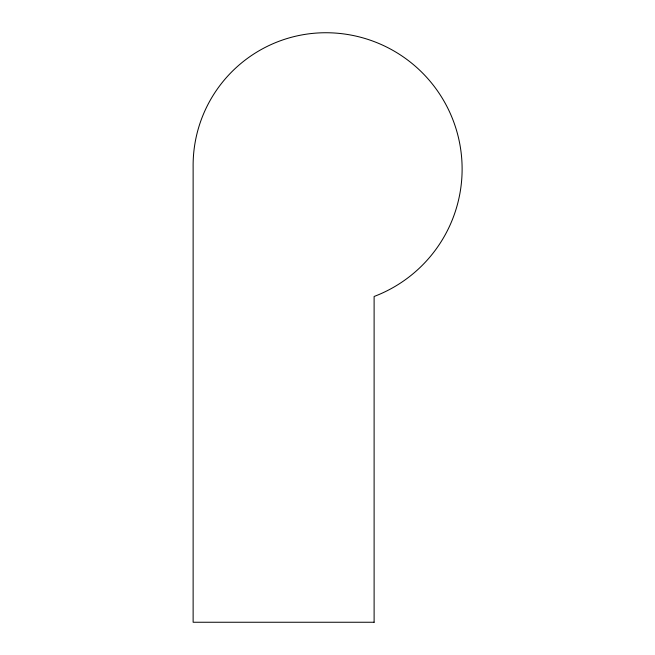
<?xml version="1.0" encoding="UTF-8"?>
<svg xmlns="http://www.w3.org/2000/svg" width="655" height="655" viewBox="0 0 655 655"><rect width="100%" height="100%" fill="white"/><g stroke="black" fill="none" stroke-linecap="round" stroke-linejoin="round"><path stroke-width="0.98" d="M374.111 622.25L193.127 622.25L193.127 167.197A132.728 132.728 0 0 1 327.574 32.75A136.289 136.289 0 0 1 374.111 296.478L374.111 622.25"/></g></svg>
